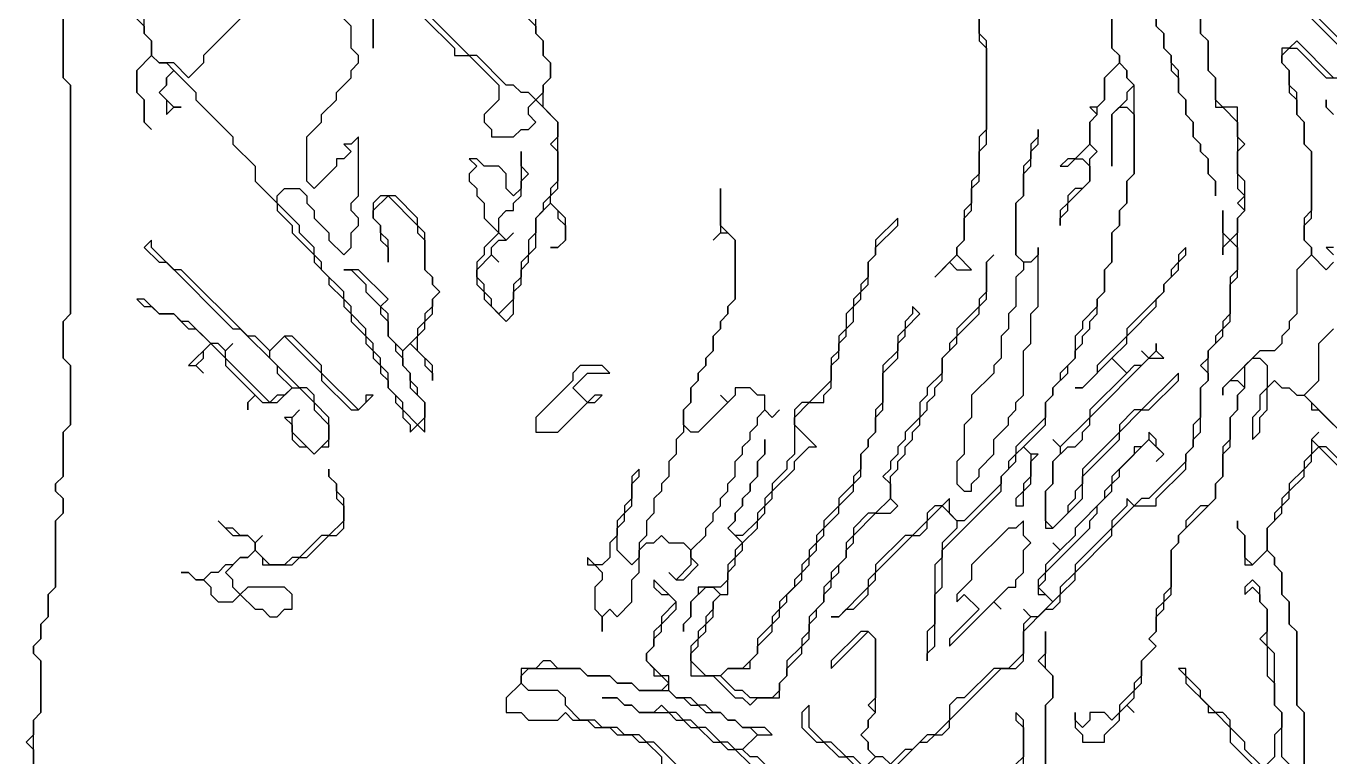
# Model space of a CAD drawing. Header units: metres. Extents: x 0 to 500, y 0 to 703.
# Drawn here: x 333.5 to 355.56, y 383.5 to 395.88 of the extents above; entities that cross this region are included whole.
import ezdxf

# ---------------------------------------------------------------- set-up
doc = ezdxf.new("R2010")
doc.units = ezdxf.units.M

msp = doc.modelspace()

# ---------------------------------------------------------------- linework, layer by layer
for points in [[(351.875, 397.375), (351.875, 395.5), (352, 395.375), (352, 395.25), (351.75, 395), (351.75, 394.625), (351.625, 394.5), (351.5, 394.5), (351.625, 394.375), (351.5, 394.25), (351.5, 393.875), (351.25, 393.625), (351.125, 393.625), (351, 393.5), (351.125, 393.5), (351.25, 393.625), (351.375, 393.625), (351.5, 393.5), (351.5, 393.25), (351.375, 393.125), (351.25, 393.125), (351.125, 393), (351.125, 392.875), (351, 392.75), (351, 392.5), (351, 392.625), (351.125, 392.75), (351.125, 392.875), (351.5, 393.25), (351.5, 393.625), (351.625, 393.75), (351.5, 393.875), (351.5, 394.25), (351.625, 394.375), (351.625, 394.5), (351.75, 394.625), (351.75, 395), (352, 395.25), (352.125, 395.125), (352.125, 395), (352.25, 394.875), (352.125, 394.75), (352.125, 394.625), (351.875, 394.375), (351.875, 393.5), (351.875, 394.375), (352, 394.5), (352.125, 394.5), (352.25, 394.375), (352.25, 393.375), (352.125, 393.25), (352.125, 392.875), (352, 392.75), (352, 392.5), (351.875, 392.375), (351.875, 391.875), (351.75, 391.75), (351.75, 391.375), (351.625, 391.25), (351.625, 391.125), (351.375, 390.875), (351.375, 390.75), (351.25, 390.625), (351.25, 390.25), (351, 390), (351, 389.875), (350.875, 389.75), (350.875, 389.625), (350.75, 389.5), (350.75, 389.25), (350.25, 388.75), (350.25, 388.625), (350.125, 388.5), (350.125, 388.375), (350, 388.25), (350, 388.125), (349.375, 387.5), (349.25, 387.5), (349.125, 387.625), (349.125, 387.875), (349, 387.75), (348.875, 387.75), (348.75, 387.625), (348.75, 387.5), (348.5, 387.25), (348.375, 387.25), (347.875, 386.75), (347.875, 386.625), (347.75, 386.5), (347.75, 386.375), (347.25, 385.875), (347.125, 385.875), (347.25, 385.875), (347.375, 386), (347.5, 386), (347.75, 386.25), (347.75, 386.375), (347.875, 386.5), (347.875, 386.625), (348.5, 387.25), (348.625, 387.25), (348.75, 387.375), (348.75, 387.5), (349, 387.75), (349.25, 387.5), (349.25, 387.375), (349, 387.125), (349, 386.875), (348.875, 386.75), (348.875, 385.75), (348.75, 385.625), (348.75, 385.125), (348.75, 385.25), (348.875, 385.375), (348.875, 386.25), (349, 386.375), (349, 387), (350, 388), (350, 388.25), (350.25, 388.5), (350.25, 388.625), (350.375, 388.75), (350.5, 388.625), (350.5, 388.25), (350.375, 388.125), (350.375, 388), (350.25, 387.875), (350.25, 387.75), (350.375, 387.75), (350.375, 388), (350.5, 388.125), (350.5, 388.5), (350.625, 388.625), (350.5, 388.625), (350.375, 388.75), (350.75, 389.125), (350.75, 389.5), (350.875, 389.625), (350.875, 389.75), (351.125, 390), (351.125, 390.125), (351.25, 390.25), (351.25, 390.375), (351.375, 390.5), (351.375, 390.625), (351.5, 390.75), (351.5, 390.875), (351.625, 391), (351.625, 391.25), (351.75, 391.375), (351.75, 391.75), (351.875, 391.875), (351.875, 392.375), (352, 392.5), (352, 392.75), (352.125, 392.875), (352.125, 393.25), (352.25, 393.375), (352.25, 394.875), (352.125, 395), (352.125, 395.125), (352, 395.25), (352, 395.375), (351.875, 395.5), (351.875, 396.5)], [(334.125, 397), (334.125, 395), (334.25, 394.875), (334.25, 391), (334.125, 390.875), (334.125, 390.25), (334.25, 390.125), (334.25, 389.125), (334.125, 389), (334.125, 388.25), (334, 388.125), (334, 388), (334.125, 387.875), (334.125, 387.625), (334, 387.5), (334, 386.375), (333.875, 386.25), (333.875, 385.875), (333.75, 385.75), (333.75, 385.5), (333.625, 385.375), (333.625, 385.25), (333.75, 385.125), (333.75, 384.25), (333.625, 384.125), (333.625, 383.875), (333.5, 383.75), (333.625, 383.625), (333.625, 383.25)], [(333.625, 383.25), (333.625, 384.125), (333.75, 384.25), (333.75, 385.125), (333.625, 385.25), (333.625, 385.375), (333.75, 385.5), (333.75, 385.75), (333.875, 385.875), (333.875, 386.25), (334, 386.375), (334, 387.5), (334.125, 387.625), (334.125, 387.875), (334, 388), (334, 388.125), (334.125, 388.25), (334.125, 389), (334.25, 389.125), (334.25, 390.125), (334.125, 390.25), (334.125, 390.875), (334.25, 391), (334.25, 394.875), (334.125, 395), (334.125, 397)], [(335.125, 396.25), (335.5, 395.875), (335.5, 395.75), (335.625, 395.625), (335.625, 395.375), (335.375, 395.125), (335.375, 394.75), (335.5, 394.625), (335.5, 394.25), (335.625, 394.125), (335.5, 394.25), (335.5, 394.625), (335.375, 394.75), (335.375, 395.125), (335.625, 395.375), (335.75, 395.25), (335.875, 395.25), (336, 395.125), (335.875, 395), (335.875, 394.875), (335.75, 394.75), (335.875, 394.625), (335.875, 394.375), (336, 394.5), (336.125, 394.5), (336, 394.5), (335.75, 394.75), (335.875, 394.875), (335.875, 395), (336, 395.125), (336.375, 394.75), (336.375, 394.625), (337, 394), (337, 393.875), (337.375, 393.5), (337.375, 393.25), (337.75, 392.875), (337.75, 392.75), (338, 392.5), (338, 392.375), (338.375, 392), (338.375, 391.875), (338.625, 391.625), (338.625, 391.5), (338.875, 391.25), (338.875, 391.125), (339, 391), (339, 390.875), (339.25, 390.625), (339.25, 390.5), (339.375, 390.375), (339.375, 390.25), (339.5, 390.125), (339.5, 390), (339.625, 389.875), (339.625, 389.75), (339.75, 389.625), (339.75, 389.5), (339.875, 389.375), (339.875, 389.25), (340, 389.125), (340, 389), (340.125, 389.125), (340.25, 389), (340.25, 389.5), (340.125, 389.625), (340.125, 389.75), (340, 389.875), (340, 390), (339.875, 390.125), (339.875, 390.375), (340, 390.5), (340.25, 390.25), (340.25, 390.125), (340.375, 390), (340.375, 389.875), (340.375, 390.125), (340.125, 390.375), (340.125, 390.625), (340.25, 390.75), (340.25, 390.875), (340.375, 391), (340.375, 391.25), (340.5, 391.375), (340.375, 391.5), (340.375, 391.625), (340.25, 391.75), (340.25, 392.375), (340.125, 392.5), (340.125, 392.625), (339.75, 393), (339.5, 393), (339.375, 392.875), (339.375, 392.625), (339.5, 392.5), (339.5, 392.25), (339.625, 392.125), (339.625, 391.875), (339.625, 392.25), (339.5, 392.375), (339.5, 392.5), (339.375, 392.625), (339.375, 392.75), (339.625, 393), (340.125, 392.5), (340.125, 392.375), (340.25, 392.25), (340.25, 391.75), (340.375, 391.625), (340.375, 391.5), (340.5, 391.375), (340.375, 391.25), (340.375, 391.125), (340.25, 391), (340.25, 390.875), (340.125, 390.75), (340.125, 390.625), (339.875, 390.375), (339.625, 390.625), (339.625, 391), (339.5, 391.125), (339.625, 391.25), (339.125, 391.75), (338.875, 391.75), (339, 391.75), (339.25, 391.5), (339.25, 391.375), (339.5, 391.125), (339.5, 391), (339.625, 390.875), (339.625, 390.625), (339.75, 390.5), (339.75, 390.375), (339.875, 390.25), (339.875, 390.125), (340, 390), (340, 389.75), (340.25, 389.5), (340.25, 389.25), (340.125, 389.125), (339.875, 389.375), (339.875, 389.5), (339.625, 389.75), (339.625, 390), (339.5, 390.125), (339.5, 390.25), (339.375, 390.375), (339.375, 390.5), (339.25, 390.625), (339.25, 390.75), (339, 391), (339, 391.125), (338.875, 391.25), (338.875, 391.375), (338.5, 391.75), (338.5, 391.875), (338.375, 392), (338.375, 392.125), (338.125, 392.375), (338.125, 392.5), (337.75, 392.875), (337.75, 393), (337.875, 393.125), (338.125, 393.125), (338.25, 393), (338.25, 392.875), (338.375, 392.75), (338.375, 392.625), (338.625, 392.375), (338.625, 392.25), (338.875, 392), (339, 392.125), (339, 392.375), (339.125, 392.5), (339.125, 392.625), (339, 392.75), (339, 392.875), (339.125, 393), (339.125, 394), (339, 393.875), (338.875, 393.875), (339, 393.75), (338.875, 393.625), (338.75, 393.625), (338.75, 393.5), (338.375, 393.125), (338.25, 393.25), (338.25, 394), (338.5, 394.25), (338.5, 394.375), (338.75, 394.625), (338.75, 394.75), (339, 395), (339, 395.125), (339.125, 395.25), (339.125, 395.375), (339, 395.5), (339, 395.875), (338.875, 396)], [(353.375, 396.25), (353.375, 395.75), (353.5, 395.625), (353.5, 395.125), (353.625, 395), (353.625, 394.5), (353.75, 394.5), (354, 394.25), (354, 393.125), (354.125, 393), (354, 392.875), (354.125, 392.75), (354, 392.625), (354, 392.375), (353.875, 392.25), (353.75, 392.375), (353.75, 392.75), (353.75, 392), (353.75, 392.125), (353.875, 392.25), (354, 392.125), (354, 391.75), (353.875, 391.625), (353.875, 391), (353.75, 390.875), (353.75, 390.75), (353.625, 390.625), (353.625, 390.5), (353.5, 390.375), (353.5, 390.25), (353.375, 390.125), (353.5, 390), (353.5, 389.875), (353.375, 389.75), (353.375, 389.25), (353.25, 389.125), (353.25, 388.75), (353.125, 388.625), (353.125, 388.5), (352.5, 387.875), (352.375, 387.875), (352.25, 387.75), (352.125, 387.875), (352.125, 387.75), (351.875, 387.5), (351.875, 387.375), (351.25, 386.75), (351.25, 386.625), (351, 386.375), (351, 386.25), (350.875, 386.125), (350.625, 386.375), (350.75, 386.5), (350.75, 386.625), (351.5, 387.375), (351.5, 387.5), (351.625, 387.625), (351.625, 387.75), (351.875, 388), (351.875, 388.125), (352, 388.25), (352, 388.375), (352.5, 388.875), (352.75, 388.625), (352.625, 388.5), (352.75, 388.625), (352.625, 388.75), (352.625, 388.875), (352.5, 389), (352.5, 388.875), (352.375, 388.75), (352.25, 388.75), (352.25, 388.625), (351.875, 388.25), (351.875, 388.125), (351.75, 388), (351.75, 387.875), (351.25, 387.375), (351.25, 387.25), (351, 387), (350.875, 387.125), (351, 387), (350.75, 386.75), (350.75, 386.625), (350.625, 386.5), (350.625, 386.25), (350.75, 386.25), (350.875, 386.125), (350.625, 385.875), (350.5, 385.875), (350.375, 386), (350.5, 385.875), (350.375, 385.75), (350.375, 385.25), (350.125, 385), (349.875, 385), (349.375, 384.5), (349.25, 384.5), (349.125, 384.375), (349.125, 384.125), (348.875, 383.875), (348.75, 383.875), (348.5, 383.625), (348.375, 383.625), (348.125, 383.375), (348, 383.5), (347.875, 383.5), (347.75, 383.625), (347.75, 383.75), (347.625, 383.875), (347.75, 384), (347.75, 384.125), (347.875, 384.25), (347.875, 385.5), (347.75, 385.625), (347.625, 385.625), (347.125, 385.125), (347.125, 385), (347.75, 385.625), (347.875, 385.5), (347.875, 384.5), (347.75, 384.375), (347.875, 384.25), (347.75, 384.125), (347.75, 384), (347.625, 383.875), (347.75, 383.75), (347.75, 383.625), (347.875, 383.5), (347.75, 383.375)], [(348.25, 383.375), (348.625, 383.75), (348.75, 383.75), (348.875, 383.875), (349, 383.875), (349.125, 384), (349.125, 384.125), (350, 385), (350.25, 385), (350.375, 385.125), (350.375, 385.625), (350.75, 386), (350.875, 386), (351, 386.125), (351, 386.25), (351.25, 386.5), (351.25, 386.625), (351.875, 387.25), (351.875, 387.375), (352.25, 387.75), (352.625, 387.75), (352.625, 387.875), (353.125, 388.375), (353.125, 388.625), (353.25, 388.75), (353.25, 388.875), (353.375, 389), (353.375, 389.75), (353.5, 389.875), (353.5, 390.375), (353.75, 390.625), (353.75, 390.75), (353.875, 390.875), (353.875, 391.5), (354, 391.625), (354, 392.625), (354.125, 392.75), (354.125, 393.25), (354, 393.375), (354, 393.75), (354.125, 393.875), (354, 394), (354, 394.5), (353.75, 394.5), (353.625, 394.625), (353.625, 395), (353.5, 395.125), (353.5, 395.625), (353.375, 395.75), (353.375, 396.25)], [(349.625, 396.25), (349.625, 395.625), (349.75, 395.5), (349.75, 394.125), (349.625, 394), (349.625, 393.375), (349.5, 393.25), (349.5, 392.875), (349.375, 392.75), (349.375, 392.25), (349.25, 392.125), (349.25, 392), (348.875, 391.625), (349.125, 391.875), (349.25, 391.75), (349.5, 391.75), (349.25, 392), (349.25, 392.125), (349.375, 392.25), (349.375, 392.625), (349.5, 392.75), (349.5, 393.125), (349.625, 393.25), (349.625, 393.75), (349.75, 393.875), (349.75, 395.625), (349.625, 395.75), (349.625, 396.25)], [(355, 396.25), (355.75, 395.5)], [(355.75, 395.625), (355.125, 396.25)], [(337.25, 396.125), (336.5, 395.375), (336.5, 395.25), (336.25, 395), (336, 395.25), (335.75, 395.25), (335.625, 395.375), (335.625, 395.625), (335.5, 395.75), (335.5, 396)], [(342, 396), (342.125, 395.875), (342.125, 395.75), (342.25, 395.625), (342.25, 395.375), (342.375, 395.25), (342.375, 395), (342.25, 394.875), (342.25, 394.75), (342.125, 394.625), (342, 394.75), (341.875, 394.75), (341.75, 394.875), (341.625, 394.875), (341.125, 395.375), (341, 395.375), (340.25, 396.125)], [(352.625, 396.125), (352.625, 395.875), (352.75, 395.75), (352.75, 395.5), (352.875, 395.375), (352.875, 395.125), (353, 395), (353, 394.75), (353.125, 394.625), (353.125, 394.375), (353.25, 394.25), (353.25, 394), (353.375, 393.875), (353.375, 393.75), (353.5, 393.625), (353.5, 393.375), (353.625, 393.25), (353.625, 393), (353.625, 393.25), (353.5, 393.375), (353.5, 393.625), (353.375, 393.75), (353.375, 393.875), (353.25, 394), (353.25, 394.25), (353.125, 394.375), (353.125, 394.625), (353, 394.75), (353, 395.125), (352.875, 395.25), (352.875, 395.375), (352.75, 395.5), (352.75, 395.75), (352.625, 395.875), (352.625, 396.125)], [(339.375, 396), (339.375, 395.5), (339.375, 396)], [(340.25, 396), (340.75, 395.5), (340.75, 395.375), (341, 395.375), (341.5, 394.875), (341.5, 394.625), (341.25, 394.375), (341.25, 394.25), (341.375, 394.125), (341.375, 394), (341.75, 394), (341.875, 394.125), (342, 394.125), (342.125, 394.25), (342, 394.375), (342, 394.5), (342.125, 394.625), (342.5, 394.25), (342.5, 394), (342.375, 393.875), (342.5, 393.75), (342.5, 393.25), (342.375, 393.125), (342.375, 393), (342.25, 392.875), (342.25, 392.75), (342.125, 392.625), (342.125, 392.375), (342, 392.25), (342, 392), (341.875, 391.875), (341.875, 391.625), (341.75, 391.5), (341.75, 391.25), (341.5, 391), (341.375, 391.125), (341.375, 391.25), (341.25, 391.375), (341.25, 391.5), (341.125, 391.625), (341.125, 391.75), (341.375, 392), (341.5, 391.875), (341.375, 392), (341.375, 392.125), (341.5, 392.25), (341.625, 392.25), (341.75, 392.375), (341.625, 392.25), (341.5, 392.375), (341.5, 392.625), (341.625, 392.75), (341.75, 392.75), (341.75, 392.875), (341.875, 393), (341.875, 393.25), (342, 393.375), (341.875, 393.5), (341.875, 393.75), (341.875, 393.125), (341.75, 393), (341.625, 393.125), (341.625, 393.375), (341.5, 393.5), (341.25, 393.5), (341.125, 393.625), (341, 393.625), (341.125, 393.5), (341, 393.375), (341, 393.25), (341.125, 393.125), (341.125, 393), (341.25, 392.875), (341.25, 392.625), (341.5, 392.375), (341.25, 392.125), (341.25, 392), (341.125, 391.875), (341.125, 391.5), (341.25, 391.375), (341.25, 391.25), (341.625, 390.875), (341.75, 391), (341.75, 391.375), (341.875, 391.5), (341.875, 391.75), (342, 391.875), (342, 392), (342.125, 392.125), (342.125, 392.625), (342.375, 392.875), (342.5, 392.75), (342.5, 392.625), (342.625, 392.5), (342.625, 392.25), (342.5, 392.125), (342.375, 392.125), (342.5, 392.125), (342.625, 392.25), (342.625, 392.625), (342.375, 392.875), (342.375, 393), (342.5, 393.125), (342.5, 394.25), (342.25, 394.5), (342.25, 394.875), (342.375, 395), (342.375, 395.25), (342.25, 395.375), (342.25, 395.625), (342.125, 395.75), (342.125, 396)], [(355.625, 395), (355, 395.625), (354.875, 395.5), (354.75, 395.5), (354.75, 395.25), (354.875, 395.125), (354.875, 394.75), (355, 394.625), (355, 394.375), (355.125, 394.25), (355.125, 393.875), (355.25, 393.75), (355.25, 392.75), (355.125, 392.625), (355.125, 392.25), (355.25, 392.125), (355.25, 392), (355, 391.75), (355, 391), (354.875, 390.875), (354.875, 390.75), (354.75, 390.625), (354.75, 390.5), (354.625, 390.375), (354.375, 390.375), (353.75, 389.75), (353.75, 389.625), (353.75, 389.75), (353.875, 389.875), (354, 389.875), (354.125, 389.75), (354, 389.625), (354, 389.375), (353.875, 389.25), (353.875, 388.875), (353.75, 388.75), (353.75, 388.25), (353.625, 388.125), (353.625, 387.875), (353.5, 387.75), (353.375, 387.75), (353.125, 387.5), (353.125, 387.375), (353, 387.25), (353, 387.125), (352.875, 387), (352.875, 386.375), (352.75, 386.25), (352.75, 386.125), (352.625, 386), (352.625, 385.625), (352.5, 385.5), (352.625, 385.375), (352.375, 385.125), (352.375, 384.875), (352.25, 384.75), (352.25, 384.625), (352, 384.375), (352, 384.25), (351.875, 384.125), (351.75, 384.25), (351.5, 384.25), (351.5, 384.125), (351.375, 384), (351.25, 384.125), (351.25, 384.25), (351.25, 384), (351.375, 383.875), (351.375, 383.75), (351.75, 383.75), (351.75, 383.875), (352, 384.125), (352, 384.25), (352.125, 384.375), (352.25, 384.25), (352.125, 384.375), (352.25, 384.5), (352.25, 384.625), (352.375, 384.75), (352.375, 385.125), (352.625, 385.375), (352.5, 385.5), (352.625, 385.625), (352.625, 385.875), (352.75, 386), (352.75, 386.125), (352.875, 386.25), (352.875, 387), (353, 387.125), (353, 387.25), (353.625, 387.875), (353.625, 388.125), (353.75, 388.25), (353.75, 388.625), (353.875, 388.75), (353.875, 389.25), (354, 389.375), (354, 389.625), (354.125, 389.75), (354.125, 390.125), (354.25, 390.25), (354.375, 390.25), (354.5, 390.125), (354.5, 389.75), (354.375, 389.625), (354.375, 389.375), (354.25, 389.25), (354.25, 388.875), (354.375, 389), (354.375, 389.25), (354.5, 389.375), (354.5, 389.75), (354.625, 389.875), (354.75, 389.75), (354.875, 389.75), (355, 389.625), (355.125, 389.625), (355.25, 389.5), (355.25, 389.375), (355.375, 389.375), (355.75, 389)], [(355.625, 391.875), (355.5, 391.75), (355.25, 392), (355.25, 392.125), (355.125, 392.25), (355.125, 392.5), (355.25, 392.625), (355.25, 393.75), (355.125, 393.875), (355.125, 394.25), (355, 394.375), (355, 394.75), (354.875, 394.875), (354.875, 395.125), (354.75, 395.25), (354.75, 395.375), (354.875, 395.5), (355, 395.5), (355.5, 395), (355.75, 395)], [(355.625, 394.375), (355.5, 394.5), (355.5, 394.625), (355.5, 394.5), (355.625, 394.375)], [(355.625, 392.125), (355.5, 392.125), (355.625, 392)], [(355.625, 389.125), (355.125, 389.625), (355.375, 389.875), (355.375, 390.5), (355.625, 390.75)], [(356.125, 388.125), (355.5, 388.75), (355.375, 388.75), (355.25, 388.875), (355.375, 389), (355.25, 388.875), (355.25, 388.625), (355.125, 388.5), (355.125, 388.375), (354.875, 388.125), (354.875, 388), (354.75, 387.875), (354.75, 387.75), (354.625, 387.625), (354.625, 387.5), (354.5, 387.375), (354.5, 387), (354.25, 386.75), (354.125, 386.875), (354.125, 387.25), (354, 387.375), (354, 387.5), (354, 387.375), (354.125, 387.25), (354.125, 386.75), (354.25, 386.75), (354.5, 387), (354.625, 386.875), (354.625, 386.75), (354.75, 386.625), (354.75, 386.25), (354.875, 386.125), (354.875, 385.75), (355, 385.625), (355, 384.375), (355.125, 384.25), (355.125, 382.875)], [(355.125, 382.875), (355.125, 384.25), (355, 384.375), (355, 385.625), (354.875, 385.75), (354.875, 386.125), (354.75, 386.25), (354.75, 386.625), (354.625, 386.75), (354.625, 386.875), (354.5, 387), (354.5, 387.375), (354.75, 387.625), (354.75, 387.75), (354.875, 387.875), (354.875, 388), (355.125, 388.25), (355.125, 388.375), (355.25, 388.5), (355.25, 388.625), (355.375, 388.75), (355.75, 388.375)], [(346.125, 383.25), (345.875, 383.5), (345.75, 383.5), (345.625, 383.625), (345.875, 383.875), (346.125, 383.875), (346, 384), (345.625, 384), (345.5, 384.125), (345.375, 384.125), (345.25, 384.25), (345.125, 384.25), (345, 384.375), (344.875, 384.375), (344.75, 384.5), (344.5, 384.5), (344.375, 384.625), (344.375, 384.875), (344.25, 384.875), (344, 385.125), (344, 385.25), (344.125, 385.375), (344.125, 385.5), (344.25, 385.625), (344.25, 385.75), (344.5, 386), (344.5, 386.125), (344.125, 386.5), (344.125, 386.375), (344.25, 386.25), (344.375, 386.25), (344.5, 386.125), (344.25, 385.875), (344.25, 385.75), (344.125, 385.625), (344.125, 385.375), (344, 385.25), (344, 385.125), (344.125, 385), (344.125, 384.875), (344.25, 384.875), (344.375, 384.75), (344.25, 384.625), (343.875, 384.625), (343.75, 384.75), (343.5, 384.75), (343.375, 384.875), (343, 384.875), (342.875, 385), (342.5, 385), (342.375, 385.125), (342.25, 385.125), (342.125, 385), (341.875, 385), (341.875, 384.75), (341.625, 384.5), (341.625, 384.25), (341.875, 384.25), (342, 384.125), (342.5, 384.125), (342.625, 384.25), (342.75, 384.125), (343, 384.125), (343.125, 384), (343.375, 384), (343.5, 383.875), (343.75, 383.875), (343.875, 383.75), (344, 383.75), (344.25, 383.5), (344.25, 383.375)], [(354.875, 383.375), (354.75, 383.5), (354.75, 384.25), (354.625, 384.375), (354.625, 385.25), (354.5, 385.375), (354.5, 386), (354.375, 386.125), (354.375, 386.375), (354.25, 386.5), (354.125, 386.375), (354.125, 386.25), (354.25, 386.375), (354.375, 386.25), (354.375, 386.125), (354.5, 386), (354.5, 385.625), (354.375, 385.5), (354.5, 385.375), (354.5, 384.875), (354.625, 384.75), (354.625, 384.375), (354.75, 384.25), (354.75, 384), (354.625, 383.875), (354.625, 383.5), (354.5, 383.375)], [(350.75, 383.25), (350.75, 384.375), (350.875, 384.5), (350.875, 384.875), (350.75, 385), (350.75, 385.625), (350.75, 385.25), (350.625, 385.125), (350.875, 384.875), (350.875, 384.5), (350.75, 384.375), (350.75, 382.5)], [(344.625, 383.25), (344.125, 383.75), (344, 383.75), (343.875, 383.875), (343.625, 383.875), (343.5, 384), (343.25, 384), (343.125, 384.125), (342.875, 384.125), (342.625, 384.375), (342.625, 384.5), (342.5, 384.625), (342, 384.625), (341.875, 384.75), (341.875, 384.875), (342, 385), (342.875, 385), (343, 384.875), (343.375, 384.875), (343.5, 384.75), (343.75, 384.75), (343.875, 384.625), (344.375, 384.625), (344.5, 384.5), (344.625, 384.5), (344.75, 384.375), (344.875, 384.375), (345, 384.25), (345.25, 384.25), (345.375, 384.125), (345.5, 384.125), (345.625, 384), (345.75, 384), (345.875, 383.875), (345.625, 383.625), (345.5, 383.625), (345.375, 383.75), (345.25, 383.75), (345, 384), (344.875, 384), (344.75, 384.125), (344.625, 384.125), (344.5, 384.25), (344.375, 384.25), (344.25, 384.375), (344.125, 384.25), (343.875, 384.25), (343.75, 384.375), (343.625, 384.375), (343.5, 384.5), (343.25, 384.5), (343.5, 384.5), (343.625, 384.375), (343.75, 384.375), (343.875, 384.25), (344.375, 384.25), (344.5, 384.125), (344.625, 384.125), (344.75, 384), (344.875, 384), (345.125, 383.75), (345.25, 383.75), (345.375, 383.625), (345.5, 383.625), (345.75, 383.375)], [(354.375, 383.375), (354.125, 383.625), (354.125, 383.75), (353.875, 384), (353.875, 384.125), (353.75, 384.25), (353.625, 384.25), (353.375, 384.5), (353.375, 384.625), (353.125, 384.875), (353.125, 385), (353, 385), (353.125, 384.875), (353.125, 384.75), (353.5, 384.375), (353.5, 384.25), (353.625, 384.25), (353.875, 384), (353.875, 383.75), (354.75, 382.875)], [(347.625, 383.375), (347.5, 383.5), (347.375, 383.5), (347.125, 383.75), (347, 383.75), (346.75, 384), (346.75, 384.375), (346.625, 384.25), (346.625, 384), (346.875, 383.75), (347, 383.75), (347.25, 383.5), (347.375, 383.5), (347.625, 383.25)], [(350.375, 383.375), (350.375, 384.125), (350.25, 384.25), (350.25, 384.125), (350.375, 384), (350.375, 383.5), (350.25, 383.375)]]:
    msp.add_lwpolyline(points)
for points in [[(350.625, 394.125), (350.625, 394), (350.5, 393.875), (350.5, 393.625), (350.375, 393.5), (350.375, 393), (350.25, 392.875), (350.25, 392), (350.375, 391.875), (350.375, 391.75), (350.25, 391.625), (350.25, 391.125), (350.125, 391), (350.125, 390.75), (350, 390.625), (350, 390.25), (349.875, 390.125), (349.875, 390), (349.5, 389.625), (349.5, 389.25), (349.375, 389.125), (349.375, 388.625), (349.25, 388.5), (349.25, 388.125), (349.375, 388), (349.5, 388), (349.5, 388.125), (349.625, 388.25), (349.625, 388.375), (349.875, 388.625), (349.875, 388.875), (350.125, 389.125), (350.125, 389.25), (350.25, 389.375), (350.25, 389.5), (350.375, 389.625), (350.375, 390.375), (350.5, 390.5), (350.5, 391), (350.625, 391.125), (350.625, 392.125), (350.625, 392), (350.5, 391.875), (350.375, 391.875), (350.25, 392), (350.25, 392.875), (350.375, 393), (350.375, 393.375), (350.5, 393.5), (350.5, 393.75), (350.625, 393.875)], [(345.25, 393.125), (345.25, 392.375), (345.125, 392.25), (345.25, 392.375), (345.375, 392.375), (345.5, 392.25), (345.5, 391.25), (345.375, 391.125), (345.375, 391), (345.25, 390.875), (345.25, 390.75), (345.125, 390.625), (345.125, 390.375), (345, 390.25), (345, 390.125), (344.875, 390), (344.875, 389.875), (344.75, 389.75), (344.75, 389.5), (344.625, 389.375), (344.625, 389), (344.5, 388.875), (344.5, 388.625), (344.375, 388.5), (344.375, 388.25), (344.25, 388.125), (344.25, 388), (344.125, 387.875), (344.125, 387.625), (344, 387.5), (344, 387.25), (343.875, 387.125), (343.875, 386.875), (343.75, 386.75), (343.5, 387), (343.5, 387.375), (343.625, 387.5), (343.625, 387.625), (343.75, 387.75), (343.75, 388.125), (343.875, 388.25), (343.875, 388.375), (343.75, 388.25), (343.75, 387.875), (343.625, 387.75), (343.625, 387.625), (343.5, 387.5), (343.5, 387.25), (343.375, 387.125), (343.375, 386.875), (343.25, 386.75), (343.125, 386.75), (343, 386.875), (343, 386.75), (343.125, 386.75), (343.25, 386.625), (343.25, 386.5), (343.125, 386.375), (343.125, 386), (343.25, 385.875), (343.25, 385.625), (343.25, 385.875), (343.375, 386), (343.5, 385.875), (343.75, 386.125), (343.75, 386.5), (343.875, 386.625), (343.875, 387), (344, 387.125), (344.125, 387.125), (344.25, 387.25), (344.375, 387.125), (344.625, 387.125), (344.75, 387), (344.75, 386.75), (344.5, 386.5), (344.375, 386.625), (344.5, 386.5), (344.625, 386.5), (344.875, 386.75), (344.75, 386.875), (344.75, 387), (345, 387.25), (345, 387.375), (345.125, 387.5), (345.125, 387.625), (345.25, 387.75), (345.25, 387.875), (345.375, 388), (345.375, 388.125), (345.5, 388.25), (345.5, 388.5), (345.625, 388.625), (345.625, 388.75), (345.75, 388.875), (345.75, 389), (345.875, 389.125), (345.875, 389.25), (346, 389.375), (346.125, 389.25), (346.25, 389.375), (346.125, 389.25), (346, 389.375), (346, 389.625), (345.875, 389.625), (345.75, 389.75), (345.5, 389.75), (345.5, 389.625), (345.375, 389.5), (345.25, 389.625), (345.375, 389.5), (344.875, 389), (344.75, 389), (344.625, 389.125), (344.625, 389.375), (344.75, 389.5), (344.75, 389.75), (344.875, 389.875), (344.875, 390), (345, 390.125), (345, 390.25), (345.125, 390.375), (345.125, 390.625), (345.25, 390.75), (345.25, 390.875), (345.375, 391), (345.375, 391.125), (345.5, 391.25), (345.5, 392.25), (345.25, 392.5)], [(348.25, 392.625), (347.875, 392.25), (347.875, 392), (347.75, 391.875), (347.75, 391.625), (347.625, 391.5), (347.625, 391.375), (347.5, 391.25), (347.5, 391.125), (347.375, 391), (347.375, 390.75), (347.25, 390.625), (347.25, 390.375), (347.125, 390.25), (347.125, 389.875), (346.75, 389.5), (346.625, 389.5), (346.5, 389.375), (346.5, 388.625), (346.375, 388.5), (346.375, 388.375), (346.125, 388.125), (346.125, 388), (346, 387.875), (346, 387.75), (345.875, 387.625), (345.875, 387.5), (345.625, 387.25), (345.5, 387.25), (345.375, 387.375), (345.5, 387.5), (345.5, 387.625), (345.625, 387.75), (345.625, 387.875), (345.75, 388), (345.75, 388.125), (345.875, 388.25), (345.875, 388.5), (346, 388.625), (346, 388.875), (346, 388.625), (345.875, 388.5), (345.875, 388.25), (345.75, 388.125), (345.75, 388), (345.625, 387.875), (345.625, 387.75), (345.5, 387.625), (345.5, 387.5), (345.375, 387.375), (345.625, 387.125), (345.5, 387), (345.5, 386.875), (345.375, 386.75), (345.375, 386.5), (345.25, 386.375), (344.875, 386.375), (344.875, 386.25), (344.75, 386.125), (344.75, 385.875), (344.625, 385.75), (344.625, 385.625), (344.625, 385.75), (344.75, 385.875), (344.75, 386.125), (345, 386.375), (345.125, 386.375), (345.25, 386.25), (345.125, 386.125), (345.125, 386), (345, 385.875), (345, 385.75), (344.875, 385.625), (344.875, 385.5), (344.75, 385.375), (344.75, 384.875), (345.125, 384.875), (345.5, 384.5), (345.625, 384.5), (345.75, 384.375), (345.875, 384.5), (346.25, 384.5), (346.25, 384.75), (346.375, 384.875), (346.375, 385), (346.625, 385.25), (346.625, 385.375), (346.75, 385.5), (346.75, 385.75), (346.875, 385.875), (346.875, 386), (347, 386.125), (347, 386.25), (347.125, 386.375), (347.125, 386.5), (347.25, 386.625), (347.25, 386.75), (347.375, 386.875), (347.375, 387), (347.5, 387.125), (347.5, 387.25), (347.875, 387.625), (348.125, 387.625), (348.25, 387.75), (348.125, 387.875), (348.125, 388.25), (348.25, 388.375), (348.25, 388.5), (348.375, 388.625), (348.375, 388.75), (348.5, 388.875), (348.5, 389), (348.625, 389.125), (348.625, 389.25), (348.75, 389.375), (348.75, 389.5), (348.875, 389.625), (348.875, 389.75), (349, 389.875), (349, 390.25), (349.25, 390.5), (349.25, 390.625), (349.625, 391), (349.625, 391.125), (349.75, 391.25), (349.75, 391.875), (349.875, 392), (349.75, 391.875), (349.75, 391.375), (349.625, 391.25), (349.625, 391.125), (349.25, 390.75), (349.25, 390.625), (349.125, 390.5), (349.125, 390.375), (349, 390.25), (349, 390), (348.75, 389.75), (348.75, 389.625), (348.625, 389.5), (348.625, 389.25), (348.375, 389), (348.375, 388.875), (348.25, 388.75), (348.25, 388.625), (348.125, 388.5), (348.125, 388.375), (348, 388.25), (348.125, 388.125), (348.125, 387.875), (347.875, 387.625), (347.75, 387.625), (347.5, 387.375), (347.5, 387.25), (347.375, 387.125), (347.375, 386.875), (347.125, 386.625), (347.125, 386.5), (347, 386.375), (347, 386.125), (346.75, 385.875), (346.75, 385.625), (346.625, 385.5), (346.625, 385.375), (346.375, 385.125), (346.375, 384.875), (346.25, 384.75), (346.25, 384.625), (346.125, 384.5), (345.75, 384.5), (345.625, 384.625), (345.5, 384.625), (345.25, 384.875), (345.375, 385), (345.75, 385), (345.75, 385.125), (345.875, 385.25), (345.875, 385.375), (346.125, 385.625), (346.125, 385.75), (346.25, 385.875), (346.25, 386), (346.375, 386.125), (346.375, 386.25), (346.625, 386.5), (346.625, 386.625), (346.75, 386.75), (346.75, 386.875), (346.875, 387), (346.875, 387.125), (347, 387.25), (347, 387.375), (347.25, 387.625), (347.25, 387.75), (347.5, 388), (347.5, 388.125), (347.625, 388.25), (347.625, 388.625), (347.75, 388.75), (347.75, 388.875), (347.875, 389), (347.875, 389.25), (348, 389.375), (348, 390), (348.25, 390.25), (348.25, 390.5), (348.375, 390.625), (348.375, 390.75), (348.625, 391), (348.5, 391.125), (348.5, 391), (348.375, 390.875), (348.375, 390.75), (348.25, 390.625), (348.25, 390.375), (348, 390.125), (348, 389.5), (347.875, 389.375), (347.875, 389), (347.75, 388.875), (347.75, 388.75), (347.625, 388.625), (347.625, 388.375), (347.5, 388.25), (347.5, 388.125), (347.25, 387.875), (347.25, 387.75), (347, 387.5), (347, 387.375), (346.875, 387.25), (346.875, 387.125), (346.75, 387), (346.75, 386.875), (346.625, 386.75), (346.625, 386.625), (346.5, 386.5), (346.5, 386.375), (346.25, 386.125), (346.25, 386), (346.125, 385.875), (346.125, 385.75), (345.875, 385.5), (345.875, 385.25), (345.625, 385), (345.375, 385), (345.25, 384.875), (345, 384.875), (344.75, 385.125), (344.75, 385.25), (344.875, 385.375), (344.875, 385.5), (345, 385.625), (345, 385.75), (345.125, 385.875), (345.125, 386.125), (345.25, 386.25), (345.375, 386.25), (345.375, 386.625), (345.5, 386.75), (345.5, 386.875), (345.625, 387), (345.625, 387.125), (345.875, 387.375), (345.875, 387.5), (346, 387.625), (346, 387.75), (346.125, 387.875), (346.125, 388), (346.5, 388.375), (346.5, 388.5), (346.75, 388.75), (346.875, 388.75), (346.5, 389.125), (346.5, 389.25), (346.75, 389.5), (347, 389.5), (347, 389.625), (347.125, 389.75), (347.125, 390.125), (347.25, 390.25), (347.25, 390.5), (347.375, 390.625), (347.375, 390.75), (347.5, 390.875), (347.5, 391.125), (347.625, 391.25), (347.625, 391.375), (347.75, 391.5), (347.75, 391.875), (347.875, 392), (347.875, 392.125), (348.25, 392.5)], [(335.625, 392.25), (335.5, 392.125), (335.75, 391.875), (335.875, 391.875), (337, 390.75), (337.125, 390.75), (337.75, 390.125), (337.75, 390), (338, 389.75), (337.875, 389.625), (337.75, 389.625), (337.625, 389.5), (336.875, 390.25), (336.875, 390.375), (337, 390.5), (336.875, 390.375), (336.75, 390.5), (336.625, 390.5), (336.25, 390.875), (336.125, 390.875), (336, 391), (335.75, 391), (335.5, 391.25), (335.375, 391.25), (335.5, 391.125), (335.625, 391.125), (335.75, 391), (336, 391), (336.25, 390.75), (336.375, 390.75), (336.625, 390.5), (336.25, 390.125), (336.375, 390.125), (336.5, 390), (336.375, 390.125), (336.5, 390.25), (336.5, 390.375), (336.625, 390.5), (336.875, 390.25), (336.875, 390.125), (337.375, 389.625), (337.25, 389.5), (337.25, 389.375), (337.25, 389.5), (337.375, 389.625), (337.5, 389.5), (337.75, 389.5), (338, 389.75), (338.125, 389.75), (338.375, 389.5), (338.375, 389.375), (338.625, 389.125), (338.625, 388.875), (338.375, 388.625), (338, 389), (338, 389.25), (338.125, 389.375), (338, 389.25), (337.875, 389.25), (338, 389.125), (338, 388.875), (338.125, 388.75), (338.25, 388.75), (338.375, 388.625), (338.5, 388.75), (338.625, 388.75), (338.625, 389.25), (338.375, 389.5), (338.375, 389.625), (338.25, 389.75), (338.125, 389.75), (337.625, 390.25), (337.625, 390.375), (337.875, 390.625), (338.5, 390), (338.5, 389.875), (339, 389.375), (339.125, 389.375), (339.375, 389.625), (339.25, 389.625), (339.25, 389.5), (339.125, 389.375), (338.5, 390), (338.5, 390.125), (338, 390.625), (337.875, 390.625), (337.625, 390.375), (337.375, 390.625), (337.25, 390.625), (336.125, 391.75), (336, 391.75), (335.625, 392.125)], [(353.125, 392.125), (353, 392), (353, 391.875), (352.875, 391.75), (352.875, 391.625), (352.75, 391.5), (352.75, 391.375), (352.125, 390.75), (352.125, 390.625), (351.625, 390.125), (351.625, 390), (351.375, 389.75), (351.25, 389.75), (351.375, 389.75), (351.875, 390.25), (352.125, 390), (351.5, 389.375), (351.5, 389.25), (351, 388.75), (350.875, 388.875), (351, 388.75), (351, 388.625), (350.875, 388.5), (350.875, 388.125), (350.75, 388), (350.75, 387.375), (350.875, 387.375), (351.375, 387.875), (351.375, 388.25), (352, 388.875), (352, 389), (352.375, 389.375), (352.5, 389.375), (353, 389.875), (353, 390), (352.375, 389.375), (352.25, 389.375), (352, 389.125), (352, 389), (351.375, 388.375), (351.375, 388.125), (351.25, 388), (351.25, 387.875), (351.125, 387.75), (351.125, 387.625), (350.875, 387.375), (350.75, 387.5), (350.75, 388), (350.875, 388.125), (350.875, 388.5), (351.125, 388.75), (351.25, 388.75), (351.375, 388.875), (351.375, 389), (351.5, 389.125), (351.5, 389.25), (352.5, 390.25), (352.75, 390.25), (352.625, 390.375), (352.625, 390.5), (352.625, 390.375), (352.5, 390.25), (352.375, 390.375), (352.5, 390.25), (352.375, 390.125), (352.25, 390.125), (352.125, 390), (351.875, 390.25), (352.125, 390.5), (352.125, 390.625), (352.625, 391.125), (352.625, 391.25), (352.75, 391.375), (352.75, 391.5), (353, 391.75), (353, 391.875), (353.125, 392)], [(342.875, 390.125), (342.75, 390), (342.75, 389.875), (342.125, 389.25), (342.125, 389), (342.5, 389), (343, 389.5), (343.125, 389.5), (343.25, 389.625), (343.125, 389.625), (343, 389.5), (342.75, 389.75), (343, 390), (343.375, 390), (343.25, 390.125)], [(338.625, 388.375), (338.625, 388.25), (338.75, 388.125), (338.75, 387.875), (338.875, 387.75), (338.875, 387.5), (338.625, 387.25), (338.5, 387.25), (338.125, 386.875), (338, 386.875), (337.875, 386.75), (337.625, 386.75), (337.375, 387), (337.375, 387.125), (337.5, 387.25), (337.375, 387.125), (337.25, 387.25), (337.125, 387.25), (337, 387.375), (336.875, 387.375), (336.75, 387.5), (337, 387.25), (337.25, 387.25), (337.375, 387.125), (337.375, 387), (337.25, 386.875), (337.125, 386.875), (337, 386.75), (336.875, 386.75), (336.75, 386.625), (336.625, 386.625), (336.5, 386.5), (336.375, 386.5), (336.25, 386.625), (336.125, 386.625), (336.25, 386.625), (336.375, 386.5), (336.5, 386.5), (336.625, 386.375), (336.625, 386.25), (336.75, 386.125), (337, 386.125), (337.125, 386.25), (337.375, 386), (337.5, 386), (337.625, 385.875), (337.75, 385.875), (337.875, 386), (338, 386), (338, 386.25), (337.875, 386.375), (337.25, 386.375), (337.125, 386.25), (337, 386.375), (337, 386.5), (336.875, 386.625), (337.125, 386.875), (337.25, 386.875), (337.375, 387), (337.5, 386.875), (337.5, 386.75), (338, 386.75), (338.125, 386.875), (338.25, 386.875), (338.625, 387.25), (338.75, 387.25), (338.875, 387.375), (338.875, 387.875), (338.75, 388), (338.75, 388.125), (338.625, 388.25)], [(350.375, 387.5), (350.25, 387.375), (350.125, 387.375), (349.5, 386.75), (349.5, 386.5), (349.25, 386.25), (349.25, 386.125), (349.375, 386.25), (349.625, 386), (349.125, 385.5), (349.125, 385.375), (349.875, 386.125), (350, 386), (349.875, 386.125), (350.125, 386.375), (350.25, 386.375), (350.25, 386.5), (350.375, 386.625), (350.375, 387), (350.5, 387.125), (350.375, 387.25)]]:
    msp.add_lwpolyline(points, close=True)

doc.saveas('drawing.dxf')
